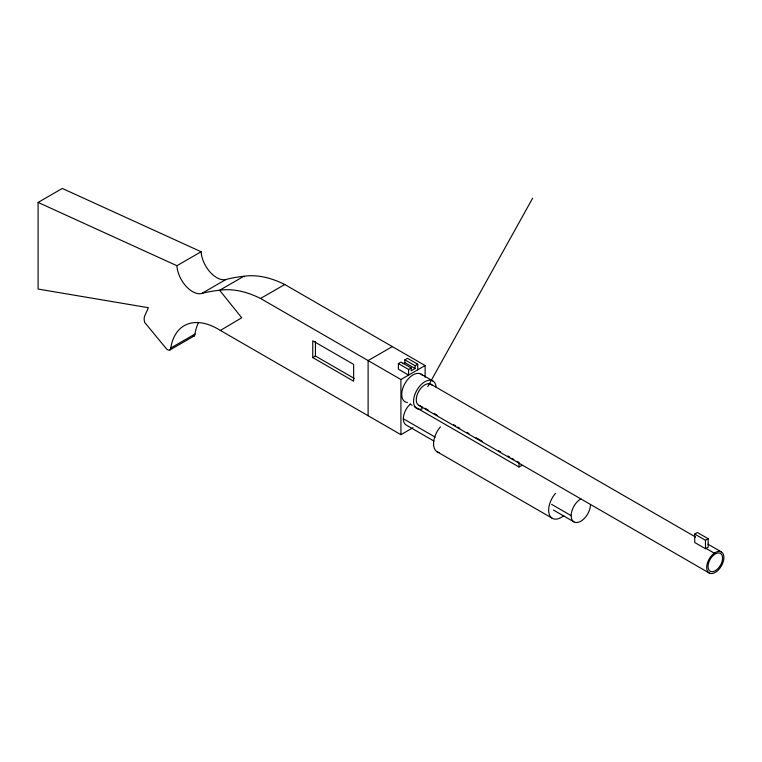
<?xml version="1.0" encoding="UTF-8"?>
<svg xmlns="http://www.w3.org/2000/svg" width="762" height="762" viewBox="0 0 762 762"><rect width="100%" height="100%" fill="white"/><g stroke="black" fill="none" stroke-linecap="round" stroke-linejoin="round"><path stroke-width="1.14" d="M427.834 386.563L532.695 198.149M410.375 403.965L408.184 406.279A13.687 7.906 -60 0 0 406.175 425.025L433.978 441.074M220.38 330.441L241.725 317.783L219.637 290.265A299.733 173.05 60 0 0 201.749 293.465A22.136 12.783 60 0 1 185.899 286.083A22.136 12.783 60 0 1 176.908 265.709L38.1 202.425L38.1 289.065L148.39 307.705L144.713 315.925A10.516 6.067 60 0 0 144.713 322.45L166.135 348.472A4.429 2.553 60 0 0 170.783 348.015A67.894 39.195 60 0 1 220.38 330.441L400.926 434.673L413.023 427.692M38.1 202.425L62.303 188.452L201.111 251.736A22.136 12.783 60 0 0 210.102 272.11A22.136 12.783 60 0 0 225.952 279.492A299.733 173.05 60 0 1 243.84 276.292A123.606 71.361 60 0 1 284.75 284.502L425.129 365.55L425.129 377.285M176.908 265.709L201.111 251.736M201.749 293.465L225.952 279.492M170.783 348.015L194.986 334.042A67.894 39.195 60 0 1 198.263 323.107M170.05 349.891L194.253 335.918M244.583 276.72L243.84 276.292L219.637 290.265A123.606 71.361 60 0 1 260.547 298.475L284.75 284.502M312.753 357.578L353.635 381.181L353.635 364.407L312.753 340.805L312.753 357.578L315.439 356.025L354.273 378.447M392.316 346.605L368.113 360.578L368.113 415.728M398.383 363.598L408.603 369.494L408.603 375.085L398.383 369.189L398.383 363.598L400.974 362.102L411.194 367.998L411.194 370.799L415.109 368.532L415.109 365.741L404.889 359.835L404.889 362.636L415.109 368.532M404.889 359.835L407.527 358.321L417.747 364.217L417.747 369.808M402.936 363.769L404.889 362.636M408.603 369.494L411.194 367.998M415.109 365.741L417.747 364.217M260.547 298.475L400.926 379.524L425.129 365.55M694.725 534.067L697.411 532.514L708.174 538.724L708.174 547.154L705.479 548.707L694.725 542.496L694.725 534.067L705.479 540.277L708.174 538.724M414.214 406.489L519.017 467.001L521.941 465.382M421.015 374.113L432.845 380.943M430.94 384.238L695.63 537.058M707.993 544.192L721.376 551.917M706.022 548.392L714.356 553.212M424.996 408.175L428.063 409.946M434.197 413.48L437.264 415.252M453.609 424.691L455.657 425.872M457.705 427.053L459.743 428.234M466.896 432.359L468.944 433.54M476.098 437.674L482.222 441.217M498.577 450.656L500.624 451.828M507.778 455.962L509.816 457.143M511.864 458.324L513.902 459.505M516.969 461.277L519.017 462.448L519.017 467.001M418.776 405.317L709.212 573.005M410.099 404.117L412.156 405.308M403.346 418.757L435.254 437.178M551.593 504.349L571.148 515.636A13.687 7.906 -60 0 0 580.834 521.227A13.687 7.906 -60 0 0 590.512 504.463M553.393 510.016L573.986 521.903M436.759 451.58L551.859 518.027M705.479 540.277L705.479 548.707M421.938 406.403L421.938 409.061A15.973 9.22 -60 0 1 413.68 399.336A15.973 9.22 -60 0 1 425.186 381.552A15.973 9.22 -60 0 1 436.112 387.144M400.926 379.524L400.926 434.673M315.439 341.49L315.439 356.025M194.986 334.042A4.429 2.553 60 0 1 192.948 336.223M407.375 402.498A15.973 9.22 -60 0 1 404.698 383.943A15.973 9.22 -60 0 1 422.281 375.123M420.557 405.87A12.173 7.029 -60 0 1 418.776 391.268A12.173 7.029 -60 0 1 432.311 385.505M571.148 515.636A13.687 7.906 -60 0 1 580.834 498.872M439.255 452.599A17.745 10.249 -60 0 1 440.417 426.863M563.794 515.636A17.745 10.249 -60 0 1 549.364 514.607A17.745 10.249 -60 0 1 555.517 493.319M715.299 552.526L713.07 554.145A12.173 7.029 -60 0 0 708.698 572.653A12.173 7.029 -60 0 0 723.09 562.156A12.173 7.029 -60 0 0 715.299 552.526M715.613 570.519A10.268 5.925 -60 0 0 721.452 554.279A10.268 5.925 -60 0 0 708.879 562.127A10.268 5.925 -60 0 0 715.613 570.519"/></g></svg>
